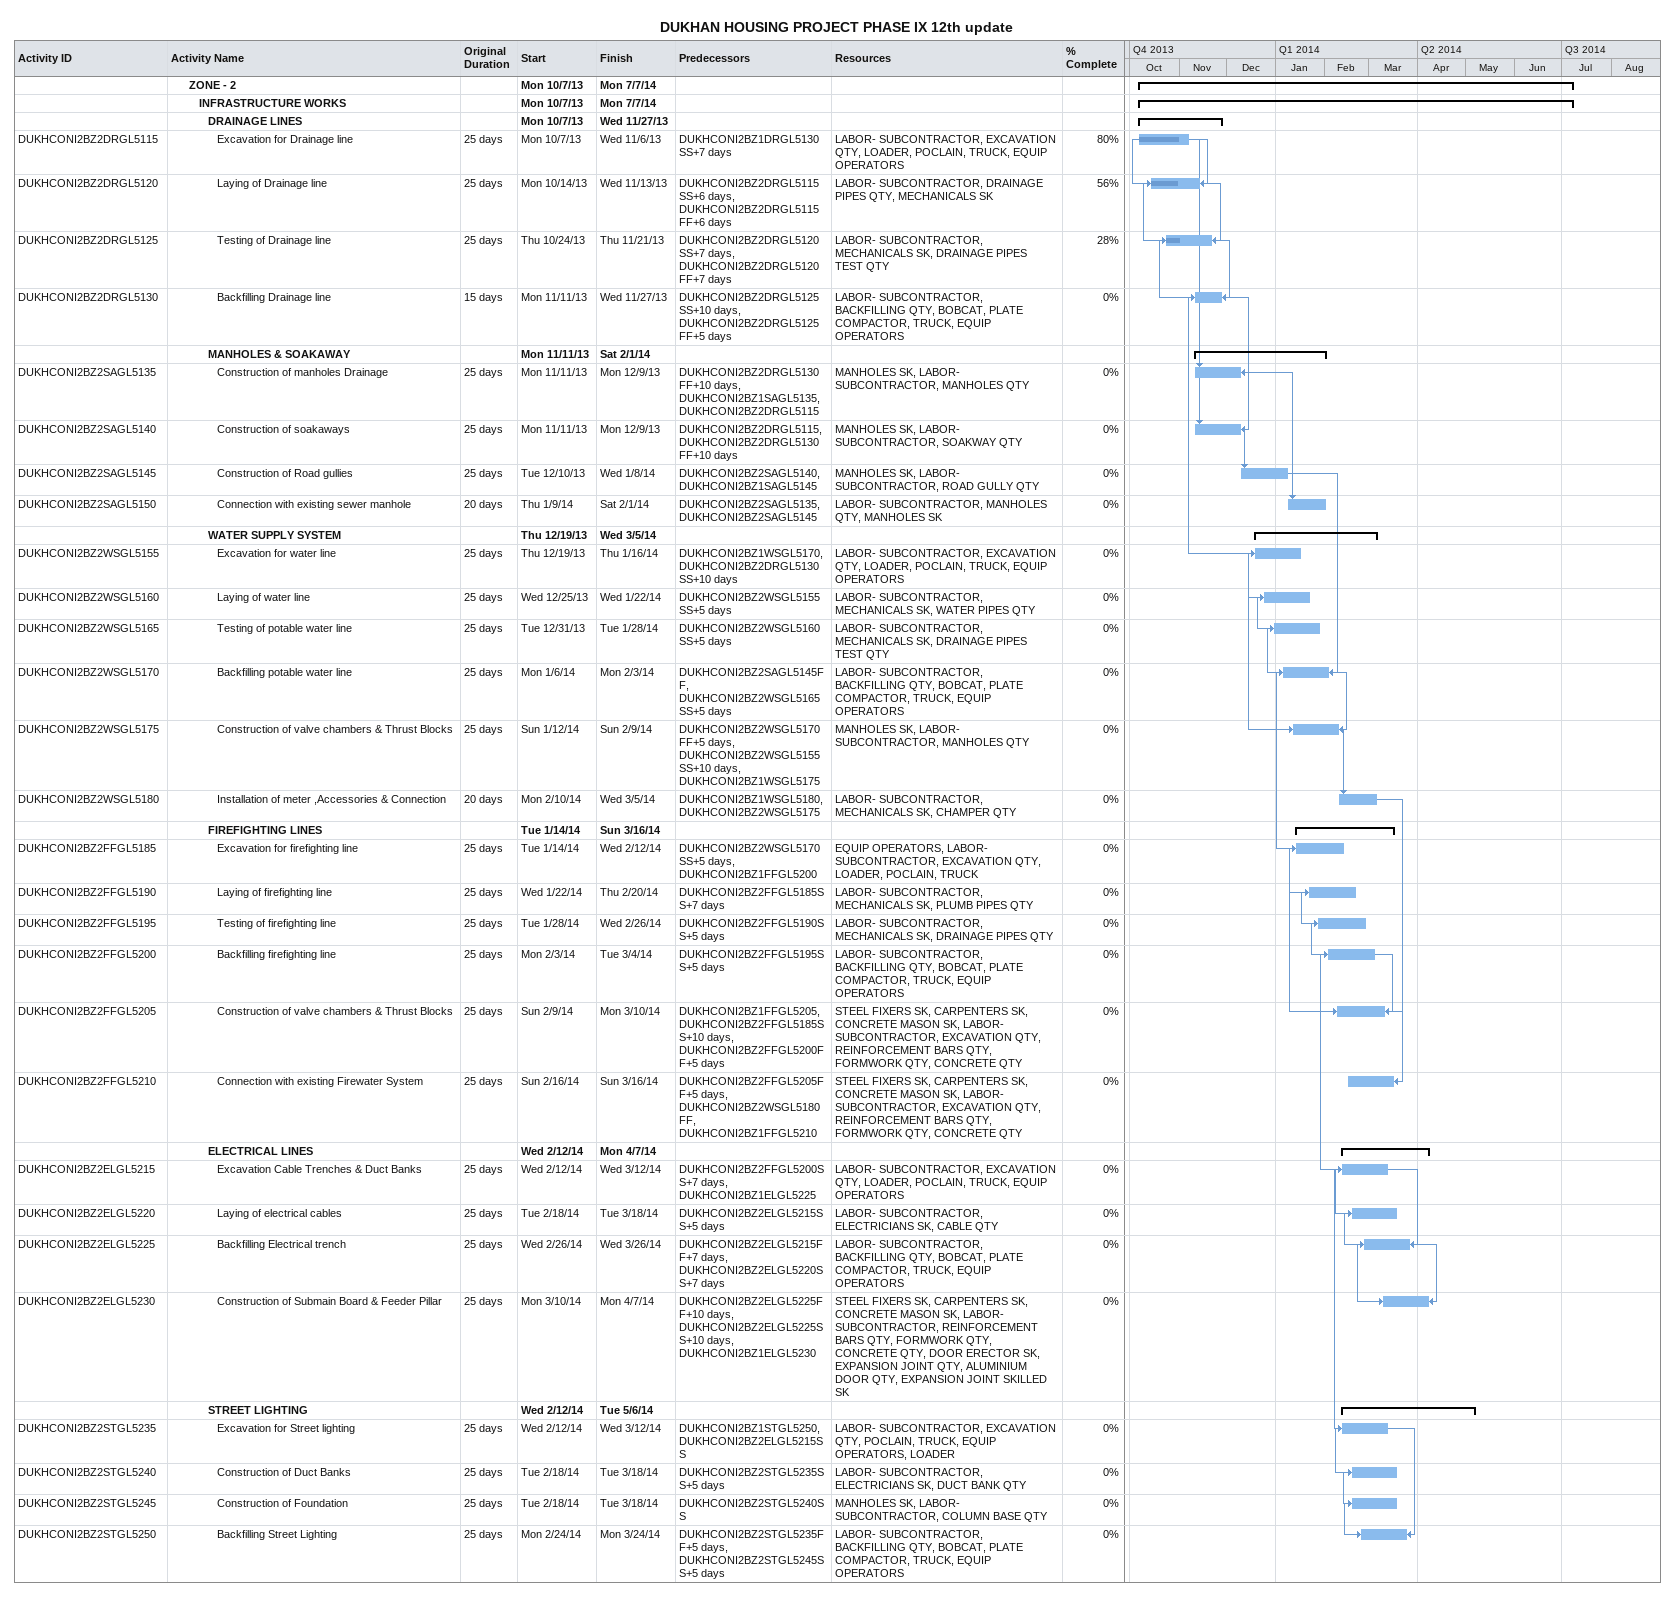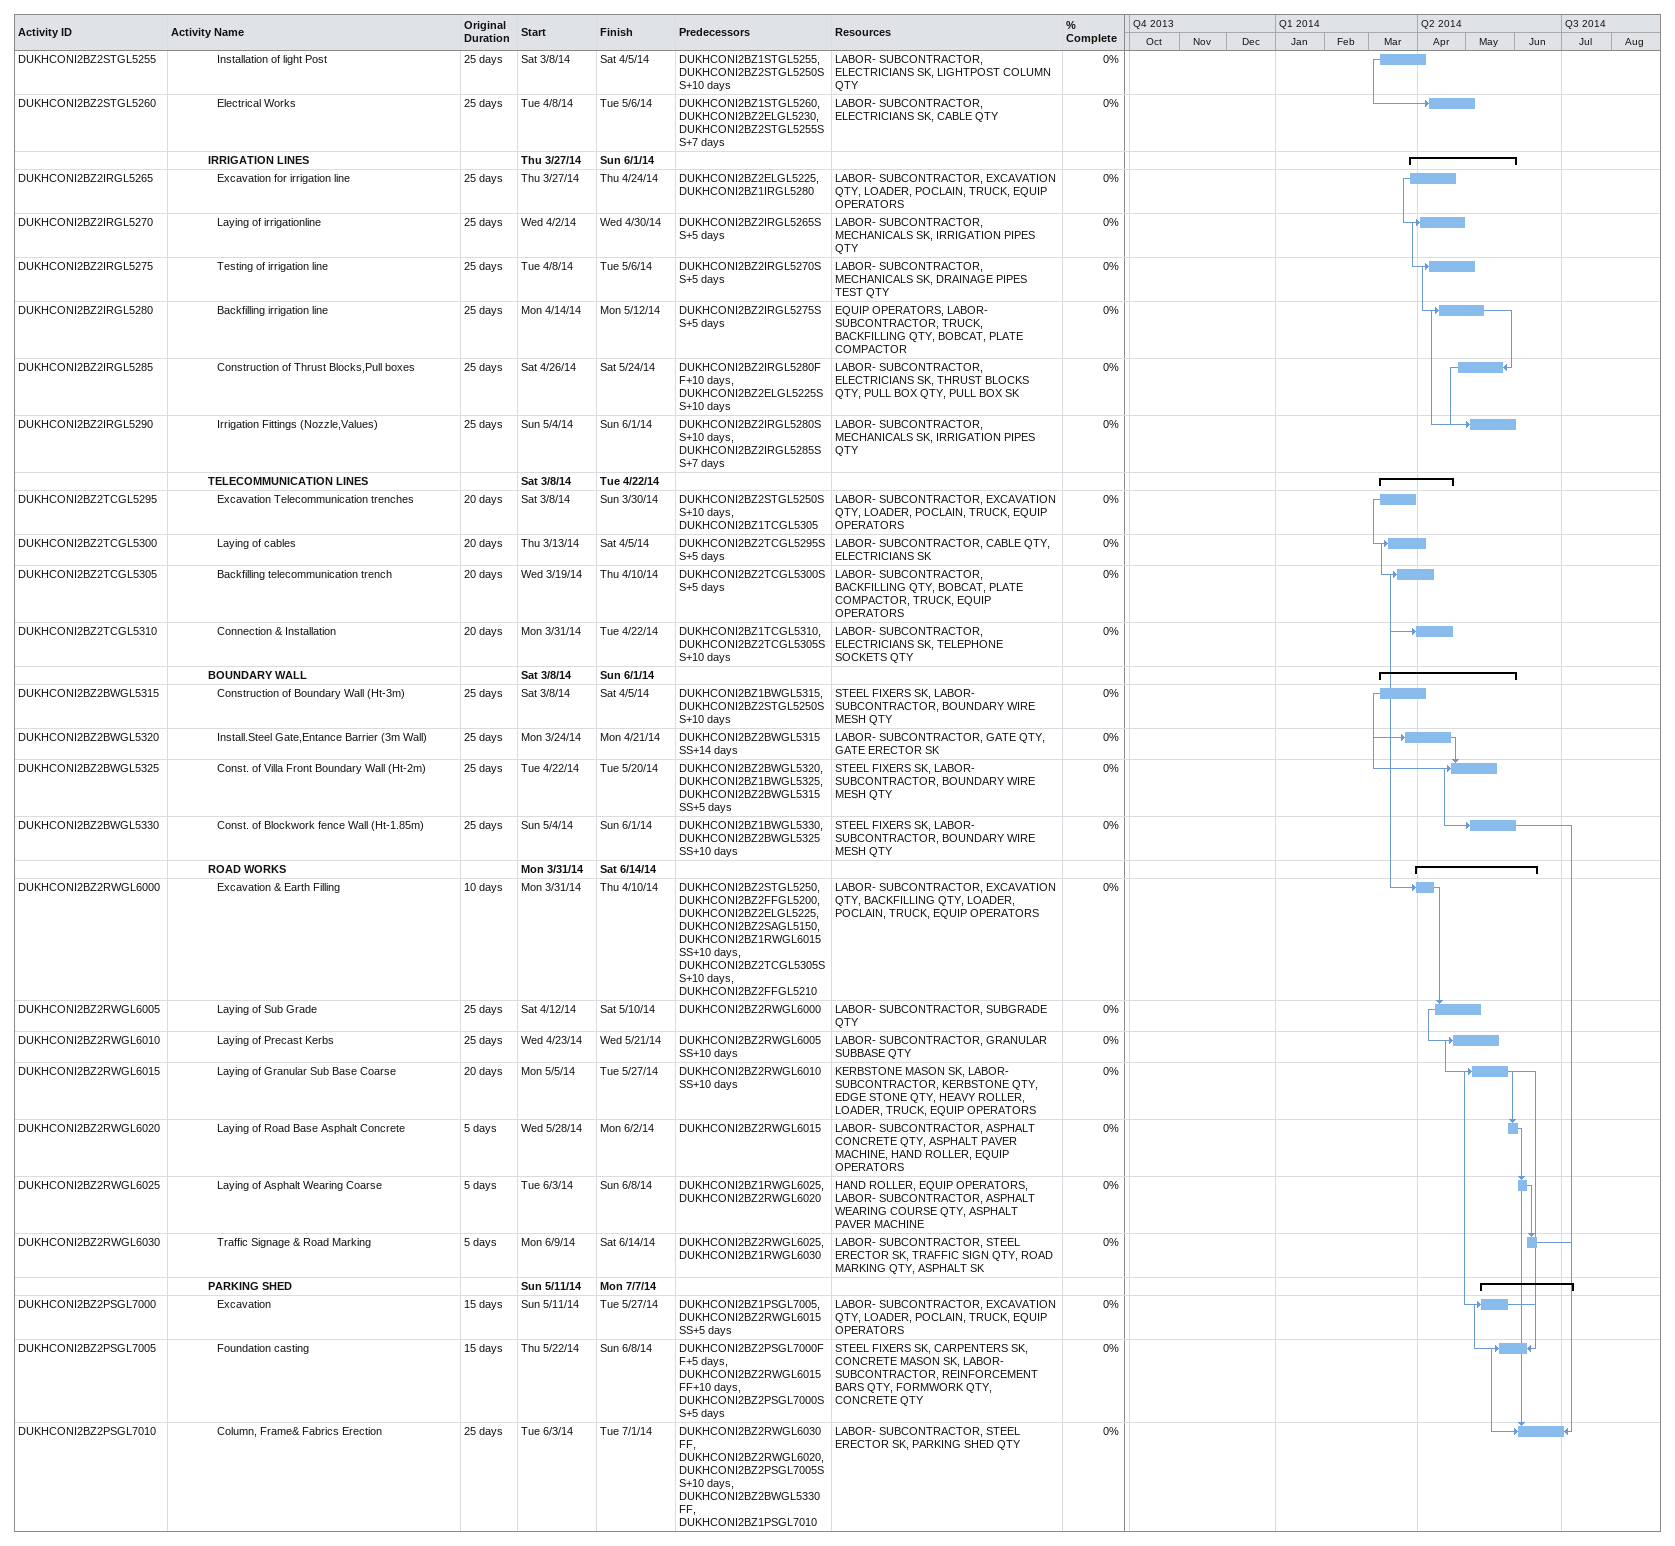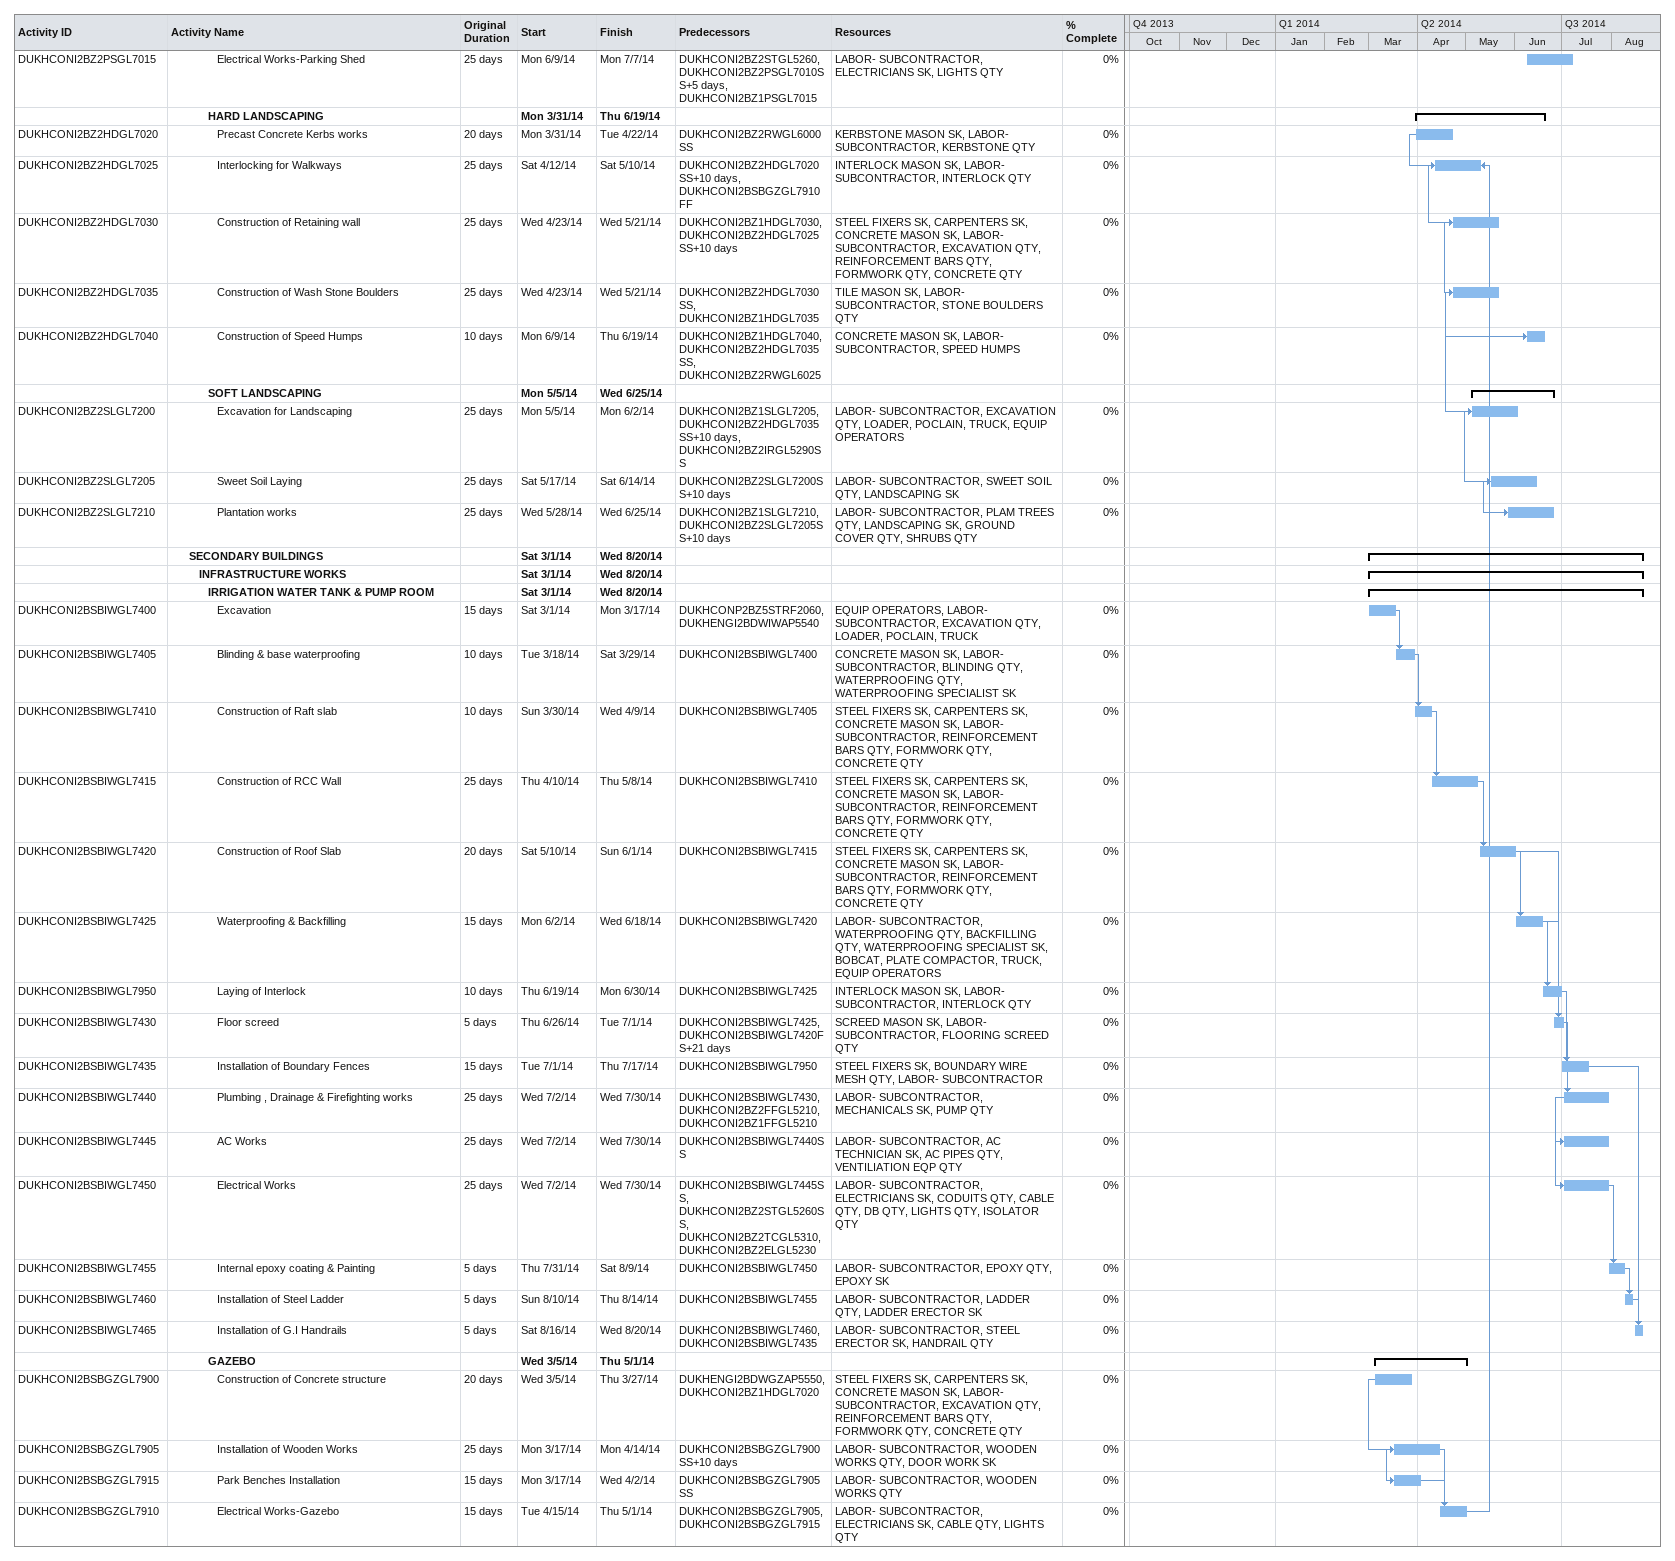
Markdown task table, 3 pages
DUKHAN HOUSING PROJECT PHASE IX 12th update

| ID | Level | Task | Original duration | Start | Finish | Predecessors | Resources | % complete |
|---|---|---|---|---|---|---|---|---|
|  | 3 | **ZONE - 2** |  | 2013-10-07 | 2014-07-07 |  |  |  |
|  | 4 | **INFRASTRUCTURE WORKS** |  | 2013-10-07 | 2014-07-07 |  |  |  |
|  | 5 | **DRAINAGE LINES** |  | 2013-10-07 | 2013-11-27 |  |  |  |
| DUKHCONI2BZ2DRGL5115 | 6 | Excavation for Drainage line | 25d | 2013-10-07 | 2013-11-06 | DUKHCONI2BZ1DRGL5130SS+7d | LABOR- SUBCONTRACTOR, EXCAVATION QTY, LOADER, POCLAIN, TRUCK, EQUIP OPERATORS | 80 |
| DUKHCONI2BZ2DRGL5120 | 6 | Laying of Drainage line | 25d | 2013-10-14 | 2013-11-13 | DUKHCONI2BZ2DRGL5115SS+6d, DUKHCONI2BZ2DRGL5115FF+6d | LABOR- SUBCONTRACTOR, DRAINAGE PIPES QTY, MECHANICALS SK | 56 |
| DUKHCONI2BZ2DRGL5125 | 6 | Testing of Drainage line | 25d | 2013-10-24 | 2013-11-21 | DUKHCONI2BZ2DRGL5120SS+7d, DUKHCONI2BZ2DRGL5120FF+7d | LABOR- SUBCONTRACTOR, MECHANICALS SK, DRAINAGE PIPES TEST QTY | 28 |
| DUKHCONI2BZ2DRGL5130 | 6 | Backfilling Drainage line | 15d | 2013-11-11 | 2013-11-27 | DUKHCONI2BZ2DRGL5125SS+10d, DUKHCONI2BZ2DRGL5125FF+5d | LABOR- SUBCONTRACTOR, BACKFILLING QTY, BOBCAT, PLATE COMPACTOR, TRUCK, EQUIP OPERATORS | 0 |
|  | 5 | **MANHOLES & SOAKAWAY** |  | 2013-11-11 | 2014-02-01 |  |  |  |
| DUKHCONI2BZ2SAGL5135 | 6 | Construction of manholes Drainage | 25d | 2013-11-11 | 2013-12-09 | DUKHCONI2BZ2DRGL5130FF+10d, DUKHCONI2BZ1SAGL5135, DUKHCONI2BZ2DRGL5115 | MANHOLES SK, LABOR- SUBCONTRACTOR, MANHOLES QTY | 0 |
| DUKHCONI2BZ2SAGL5140 | 6 | Construction of soakaways | 25d | 2013-11-11 | 2013-12-09 | DUKHCONI2BZ2DRGL5115, DUKHCONI2BZ2DRGL5130FF+10d | MANHOLES SK, LABOR- SUBCONTRACTOR, SOAKWAY QTY | 0 |
| DUKHCONI2BZ2SAGL5145 | 6 | Construction of Road gullies | 25d | 2013-12-10 | 2014-01-08 | DUKHCONI2BZ2SAGL5140, DUKHCONI2BZ1SAGL5145 | MANHOLES SK, LABOR- SUBCONTRACTOR, ROAD GULLY QTY | 0 |
| DUKHCONI2BZ2SAGL5150 | 6 | Connection with existing sewer manhole | 20d | 2014-01-09 | 2014-02-01 | DUKHCONI2BZ2SAGL5135, DUKHCONI2BZ2SAGL5145 | LABOR- SUBCONTRACTOR, MANHOLES QTY, MANHOLES SK | 0 |
|  | 5 | **WATER SUPPLY SYSTEM** |  | 2013-12-19 | 2014-03-05 |  |  |  |
| DUKHCONI2BZ2WSGL5155 | 6 | Excavation for water line | 25d | 2013-12-19 | 2014-01-16 | DUKHCONI2BZ1WSGL5170, DUKHCONI2BZ2DRGL5130SS+10d | LABOR- SUBCONTRACTOR, EXCAVATION QTY, LOADER, POCLAIN, TRUCK, EQUIP OPERATORS | 0 |
| DUKHCONI2BZ2WSGL5160 | 6 | Laying of water line | 25d | 2013-12-25 | 2014-01-22 | DUKHCONI2BZ2WSGL5155SS+5d | LABOR- SUBCONTRACTOR, MECHANICALS SK, WATER PIPES QTY | 0 |
| DUKHCONI2BZ2WSGL5165 | 6 | Testing of potable water line | 25d | 2013-12-31 | 2014-01-28 | DUKHCONI2BZ2WSGL5160SS+5d | LABOR- SUBCONTRACTOR, MECHANICALS SK, DRAINAGE PIPES TEST QTY | 0 |
| DUKHCONI2BZ2WSGL5170 | 6 | Backfilling potable water line | 25d | 2014-01-06 | 2014-02-03 | DUKHCONI2BZ2SAGL5145FF, DUKHCONI2BZ2WSGL5165SS+5d | LABOR- SUBCONTRACTOR, BACKFILLING QTY, BOBCAT, PLATE COMPACTOR, TRUCK, EQUIP OPERATORS | 0 |
| DUKHCONI2BZ2WSGL5175 | 6 | Construction of valve chambers & Thrust Blocks | 25d | 2014-01-12 | 2014-02-09 | DUKHCONI2BZ2WSGL5170FF+5d, DUKHCONI2BZ2WSGL5155SS+10d, DUKHCONI2BZ1WSGL5175 | MANHOLES SK, LABOR- SUBCONTRACTOR, MANHOLES QTY | 0 |
| DUKHCONI2BZ2WSGL5180 | 6 | Installation of meter ,Accessories & Connection | 20d | 2014-02-10 | 2014-03-05 | DUKHCONI2BZ1WSGL5180, DUKHCONI2BZ2WSGL5175 | LABOR- SUBCONTRACTOR, MECHANICALS SK, CHAMPER QTY | 0 |
|  | 5 | **FIREFIGHTING LINES** |  | 2014-01-14 | 2014-03-16 |  |  |  |
| DUKHCONI2BZ2FFGL5185 | 6 | Excavation for firefighting line | 25d | 2014-01-14 | 2014-02-12 | DUKHCONI2BZ2WSGL5170SS+5d, DUKHCONI2BZ1FFGL5200 | EQUIP OPERATORS, LABOR- SUBCONTRACTOR, EXCAVATION QTY, LOADER, POCLAIN, TRUCK | 0 |
| DUKHCONI2BZ2FFGL5190 | 6 | Laying of firefighting line | 25d | 2014-01-22 | 2014-02-20 | DUKHCONI2BZ2FFGL5185SS+7d | LABOR- SUBCONTRACTOR, MECHANICALS SK, PLUMB PIPES QTY | 0 |
| DUKHCONI2BZ2FFGL5195 | 6 | Testing of firefighting line | 25d | 2014-01-28 | 2014-02-26 | DUKHCONI2BZ2FFGL5190SS+5d | LABOR- SUBCONTRACTOR, MECHANICALS SK, DRAINAGE PIPES QTY | 0 |
| DUKHCONI2BZ2FFGL5200 | 6 | Backfilling firefighting line | 25d | 2014-02-03 | 2014-03-04 | DUKHCONI2BZ2FFGL5195SS+5d | LABOR- SUBCONTRACTOR, BACKFILLING QTY, BOBCAT, PLATE COMPACTOR, TRUCK, EQUIP OPERATORS | 0 |
| DUKHCONI2BZ2FFGL5205 | 6 | Construction of valve chambers & Thrust Blocks | 25d | 2014-02-09 | 2014-03-10 | DUKHCONI2BZ1FFGL5205, DUKHCONI2BZ2FFGL5185SS+10d, DUKHCONI2BZ2FFGL5200FF+5d | STEEL FIXERS SK, CARPENTERS SK, CONCRETE MASON SK, LABOR- SUBCONTRACTOR, EXCAVATION QTY, REINFORCEMENT BARS QTY, FORMWORK QTY, CONCRETE QTY | 0 |
| DUKHCONI2BZ2FFGL5210 | 6 | Connection with existing Firewater System | 25d | 2014-02-16 | 2014-03-16 | DUKHCONI2BZ2FFGL5205FF+5d, DUKHCONI2BZ2WSGL5180FF, DUKHCONI2BZ1FFGL5210 | STEEL FIXERS SK, CARPENTERS SK, CONCRETE MASON SK, LABOR- SUBCONTRACTOR, EXCAVATION QTY, REINFORCEMENT BARS QTY, FORMWORK QTY, CONCRETE QTY | 0 |
|  | 5 | **ELECTRICAL LINES** |  | 2014-02-12 | 2014-04-07 |  |  |  |
| DUKHCONI2BZ2ELGL5215 | 6 | Excavation Cable Trenches & Duct Banks | 25d | 2014-02-12 | 2014-03-12 | DUKHCONI2BZ2FFGL5200SS+7d, DUKHCONI2BZ1ELGL5225 | LABOR- SUBCONTRACTOR, EXCAVATION QTY, LOADER, POCLAIN, TRUCK, EQUIP OPERATORS | 0 |
| DUKHCONI2BZ2ELGL5220 | 6 | Laying of electrical cables | 25d | 2014-02-18 | 2014-03-18 | DUKHCONI2BZ2ELGL5215SS+5d | LABOR- SUBCONTRACTOR, ELECTRICIANS SK, CABLE QTY | 0 |
| DUKHCONI2BZ2ELGL5225 | 6 | Backfilling Electrical trench | 25d | 2014-02-26 | 2014-03-26 | DUKHCONI2BZ2ELGL5215FF+7d, DUKHCONI2BZ2ELGL5220SS+7d | LABOR- SUBCONTRACTOR, BACKFILLING QTY, BOBCAT, PLATE COMPACTOR, TRUCK, EQUIP OPERATORS | 0 |
| DUKHCONI2BZ2ELGL5230 | 6 | Construction of Submain Board & Feeder Pillar | 25d | 2014-03-10 | 2014-04-07 | DUKHCONI2BZ2ELGL5225FF+10d, DUKHCONI2BZ2ELGL5225SS+10d, DUKHCONI2BZ1ELGL5230 | STEEL FIXERS SK, CARPENTERS SK, CONCRETE MASON SK, LABOR- SUBCONTRACTOR, REINFORCEMENT BARS QTY, FORMWORK QTY, CONCRETE QTY, DOOR ERECTOR SK, EXPANSION JOINT QTY, ALUMINIUM DOOR QTY, EXPANSION JOINT SKILLED SK | 0 |
|  | 5 | **STREET LIGHTING** |  | 2014-02-12 | 2014-05-06 |  |  |  |
| DUKHCONI2BZ2STGL5235 | 6 | Excavation for Street lighting | 25d | 2014-02-12 | 2014-03-12 | DUKHCONI2BZ1STGL5250, DUKHCONI2BZ2ELGL5215SS | LABOR- SUBCONTRACTOR, EXCAVATION QTY, POCLAIN, TRUCK, EQUIP OPERATORS, LOADER | 0 |
| DUKHCONI2BZ2STGL5240 | 6 | Construction of Duct Banks | 25d | 2014-02-18 | 2014-03-18 | DUKHCONI2BZ2STGL5235SS+5d | LABOR- SUBCONTRACTOR, ELECTRICIANS SK, DUCT BANK QTY | 0 |
| DUKHCONI2BZ2STGL5245 | 6 | Construction of Foundation | 25d | 2014-02-18 | 2014-03-18 | DUKHCONI2BZ2STGL5240SS | MANHOLES SK, LABOR- SUBCONTRACTOR, COLUMN BASE QTY | 0 |
| DUKHCONI2BZ2STGL5250 | 6 | Backfilling Street Lighting | 25d | 2014-02-24 | 2014-03-24 | DUKHCONI2BZ2STGL5235FF+5d, DUKHCONI2BZ2STGL5245SS+5d | LABOR- SUBCONTRACTOR, BACKFILLING QTY, BOBCAT, PLATE COMPACTOR, TRUCK, EQUIP OPERATORS | 0 |
| DUKHCONI2BZ2STGL5255 | 6 | Installation of light Post | 25d | 2014-03-08 | 2014-04-05 | DUKHCONI2BZ1STGL5255, DUKHCONI2BZ2STGL5250SS+10d | LABOR- SUBCONTRACTOR, ELECTRICIANS SK, LIGHTPOST COLUMN QTY | 0 |
| DUKHCONI2BZ2STGL5260 | 6 | Electrical Works | 25d | 2014-04-08 | 2014-05-06 | DUKHCONI2BZ1STGL5260, DUKHCONI2BZ2ELGL5230, DUKHCONI2BZ2STGL5255SS+7d | LABOR- SUBCONTRACTOR, ELECTRICIANS SK, CABLE QTY | 0 |
|  | 5 | **IRRIGATION LINES** |  | 2014-03-27 | 2014-06-01 |  |  |  |
| DUKHCONI2BZ2IRGL5265 | 6 | Excavation for irrigation line | 25d | 2014-03-27 | 2014-04-24 | DUKHCONI2BZ2ELGL5225, DUKHCONI2BZ1IRGL5280 | LABOR- SUBCONTRACTOR, EXCAVATION QTY, LOADER, POCLAIN, TRUCK, EQUIP OPERATORS | 0 |
| DUKHCONI2BZ2IRGL5270 | 6 | Laying of irrigationline | 25d | 2014-04-02 | 2014-04-30 | DUKHCONI2BZ2IRGL5265SS+5d | LABOR- SUBCONTRACTOR, MECHANICALS SK, IRRIGATION PIPES QTY | 0 |
| DUKHCONI2BZ2IRGL5275 | 6 | Testing of irrigation line | 25d | 2014-04-08 | 2014-05-06 | DUKHCONI2BZ2IRGL5270SS+5d | LABOR- SUBCONTRACTOR, MECHANICALS SK, DRAINAGE PIPES TEST QTY | 0 |
| DUKHCONI2BZ2IRGL5280 | 6 | Backfilling irrigation line | 25d | 2014-04-14 | 2014-05-12 | DUKHCONI2BZ2IRGL5275SS+5d | EQUIP OPERATORS, LABOR- SUBCONTRACTOR, TRUCK, BACKFILLING QTY, BOBCAT, PLATE COMPACTOR | 0 |
| DUKHCONI2BZ2IRGL5285 | 6 | Construction of Thrust Blocks,Pull boxes | 25d | 2014-04-26 | 2014-05-24 | DUKHCONI2BZ2IRGL5280FF+10d, DUKHCONI2BZ2ELGL5225SS+10d | LABOR- SUBCONTRACTOR, ELECTRICIANS SK, THRUST BLOCKS QTY, PULL BOX QTY, PULL BOX SK | 0 |
| DUKHCONI2BZ2IRGL5290 | 6 | Irrigation Fittings (Nozzle,Values) | 25d | 2014-05-04 | 2014-06-01 | DUKHCONI2BZ2IRGL5280SS+10d, DUKHCONI2BZ2IRGL5285SS+7d | LABOR- SUBCONTRACTOR, MECHANICALS SK, IRRIGATION PIPES QTY | 0 |
|  | 5 | **TELECOMMUNICATION LINES** |  | 2014-03-08 | 2014-04-22 |  |  |  |
| DUKHCONI2BZ2TCGL5295 | 6 | Excavation Telecommunication trenches | 20d | 2014-03-08 | 2014-03-30 | DUKHCONI2BZ2STGL5250SS+10d, DUKHCONI2BZ1TCGL5305 | LABOR- SUBCONTRACTOR, EXCAVATION QTY, LOADER, POCLAIN, TRUCK, EQUIP OPERATORS | 0 |
| DUKHCONI2BZ2TCGL5300 | 6 | Laying of cables | 20d | 2014-03-13 | 2014-04-05 | DUKHCONI2BZ2TCGL5295SS+5d | LABOR- SUBCONTRACTOR, CABLE QTY, ELECTRICIANS SK | 0 |
| DUKHCONI2BZ2TCGL5305 | 6 | Backfilling telecommunication trench | 20d | 2014-03-19 | 2014-04-10 | DUKHCONI2BZ2TCGL5300SS+5d | LABOR- SUBCONTRACTOR, BACKFILLING QTY, BOBCAT, PLATE COMPACTOR, TRUCK, EQUIP OPERATORS | 0 |
| DUKHCONI2BZ2TCGL5310 | 6 | Connection & Installation | 20d | 2014-03-31 | 2014-04-22 | DUKHCONI2BZ1TCGL5310, DUKHCONI2BZ2TCGL5305SS+10d | LABOR- SUBCONTRACTOR, ELECTRICIANS SK, TELEPHONE SOCKETS QTY | 0 |
|  | 5 | **BOUNDARY WALL** |  | 2014-03-08 | 2014-06-01 |  |  |  |
| DUKHCONI2BZ2BWGL5315 | 6 | Construction of Boundary Wall (Ht-3m) | 25d | 2014-03-08 | 2014-04-05 | DUKHCONI2BZ1BWGL5315, DUKHCONI2BZ2STGL5250SS+10d | STEEL FIXERS SK, LABOR- SUBCONTRACTOR, BOUNDARY WIRE MESH QTY | 0 |
| DUKHCONI2BZ2BWGL5320 | 6 | Install.Steel Gate,Entance Barrier (3m Wall) | 25d | 2014-03-24 | 2014-04-21 | DUKHCONI2BZ2BWGL5315SS+14d | LABOR- SUBCONTRACTOR, GATE QTY, GATE ERECTOR SK | 0 |
| DUKHCONI2BZ2BWGL5325 | 6 | Const. of Villa Front Boundary Wall (Ht-2m) | 25d | 2014-04-22 | 2014-05-20 | DUKHCONI2BZ2BWGL5320, DUKHCONI2BZ1BWGL5325, DUKHCONI2BZ2BWGL5315SS+5d | STEEL FIXERS SK, LABOR- SUBCONTRACTOR, BOUNDARY WIRE MESH QTY | 0 |
| DUKHCONI2BZ2BWGL5330 | 6 | Const. of Blockwork fence Wall (Ht-1.85m) | 25d | 2014-05-04 | 2014-06-01 | DUKHCONI2BZ1BWGL5330, DUKHCONI2BZ2BWGL5325SS+10d | STEEL FIXERS SK, LABOR- SUBCONTRACTOR, BOUNDARY WIRE MESH QTY | 0 |
|  | 5 | **ROAD WORKS** |  | 2014-03-31 | 2014-06-14 |  |  |  |
| DUKHCONI2BZ2RWGL6000 | 6 | Excavation & Earth Filling | 10d | 2014-03-31 | 2014-04-10 | DUKHCONI2BZ2STGL5250, DUKHCONI2BZ2FFGL5200, DUKHCONI2BZ2ELGL5225, DUKHCONI2BZ2SAGL5150, DUKHCONI2BZ1RWGL6015SS+10d, DUKHCONI2BZ2TCGL5305SS+10d, DUKHCONI2BZ2FFGL5210 | LABOR- SUBCONTRACTOR, EXCAVATION QTY, BACKFILLING QTY, LOADER, POCLAIN, TRUCK, EQUIP OPERATORS | 0 |
| DUKHCONI2BZ2RWGL6005 | 6 | Laying of Sub Grade | 25d | 2014-04-12 | 2014-05-10 | DUKHCONI2BZ2RWGL6000 | LABOR- SUBCONTRACTOR, SUBGRADE QTY | 0 |
| DUKHCONI2BZ2RWGL6010 | 6 | Laying of Precast Kerbs | 25d | 2014-04-23 | 2014-05-21 | DUKHCONI2BZ2RWGL6005SS+10d | LABOR- SUBCONTRACTOR, GRANULAR SUBBASE QTY | 0 |
| DUKHCONI2BZ2RWGL6015 | 6 | Laying of Granular Sub Base Coarse | 20d | 2014-05-05 | 2014-05-27 | DUKHCONI2BZ2RWGL6010SS+10d | KERBSTONE MASON SK, LABOR- SUBCONTRACTOR, KERBSTONE QTY, EDGE STONE QTY, HEAVY ROLLER, LOADER, TRUCK, EQUIP OPERATORS | 0 |
| DUKHCONI2BZ2RWGL6020 | 6 | Laying of Road Base Asphalt Concrete | 5d | 2014-05-28 | 2014-06-02 | DUKHCONI2BZ2RWGL6015 | LABOR- SUBCONTRACTOR, ASPHALT CONCRETE QTY, ASPHALT PAVER MACHINE, HAND ROLLER, EQUIP OPERATORS | 0 |
| DUKHCONI2BZ2RWGL6025 | 6 | Laying of Asphalt Wearing Coarse | 5d | 2014-06-03 | 2014-06-08 | DUKHCONI2BZ1RWGL6025, DUKHCONI2BZ2RWGL6020 | HAND ROLLER, EQUIP OPERATORS, LABOR- SUBCONTRACTOR, ASPHALT WEARING COURSE QTY, ASPHALT PAVER MACHINE | 0 |
| DUKHCONI2BZ2RWGL6030 | 6 | Traffic Signage & Road Marking | 5d | 2014-06-09 | 2014-06-14 | DUKHCONI2BZ2RWGL6025, DUKHCONI2BZ1RWGL6030 | LABOR- SUBCONTRACTOR, STEEL ERECTOR SK, TRAFFIC SIGN QTY, ROAD MARKING QTY, ASPHALT SK | 0 |
|  | 5 | **PARKING SHED** |  | 2014-05-11 | 2014-07-07 |  |  |  |
| DUKHCONI2BZ2PSGL7000 | 6 | Excavation | 15d | 2014-05-11 | 2014-05-27 | DUKHCONI2BZ1PSGL7005, DUKHCONI2BZ2RWGL6015SS+5d | LABOR- SUBCONTRACTOR, EXCAVATION QTY, LOADER, POCLAIN, TRUCK, EQUIP OPERATORS | 0 |
| DUKHCONI2BZ2PSGL7005 | 6 | Foundation casting | 15d | 2014-05-22 | 2014-06-08 | DUKHCONI2BZ2PSGL7000FF+5d, DUKHCONI2BZ2RWGL6015FF+10d, DUKHCONI2BZ2PSGL7000SS+5d | STEEL FIXERS SK, CARPENTERS SK, CONCRETE MASON SK, LABOR- SUBCONTRACTOR, REINFORCEMENT BARS QTY, FORMWORK QTY, CONCRETE QTY | 0 |
| DUKHCONI2BZ2PSGL7010 | 6 | Column, Frame& Fabrics Erection | 25d | 2014-06-03 | 2014-07-01 | DUKHCONI2BZ2RWGL6030FF, DUKHCONI2BZ2RWGL6020, DUKHCONI2BZ2PSGL7005SS+10d, DUKHCONI2BZ2BWGL5330FF, DUKHCONI2BZ1PSGL7010 | LABOR- SUBCONTRACTOR, STEEL ERECTOR SK, PARKING SHED QTY | 0 |
| DUKHCONI2BZ2PSGL7015 | 6 | Electrical Works-Parking Shed | 25d | 2014-06-09 | 2014-07-07 | DUKHCONI2BZ2STGL5260, DUKHCONI2BZ2PSGL7010SS+5d, DUKHCONI2BZ1PSGL7015 | LABOR- SUBCONTRACTOR, ELECTRICIANS SK, LIGHTS QTY | 0 |
|  | 5 | **HARD LANDSCAPING** |  | 2014-03-31 | 2014-06-19 |  |  |  |
| DUKHCONI2BZ2HDGL7020 | 6 | Precast Concrete Kerbs works | 20d | 2014-03-31 | 2014-04-22 | DUKHCONI2BZ2RWGL6000SS | KERBSTONE MASON SK, LABOR- SUBCONTRACTOR, KERBSTONE QTY | 0 |
| DUKHCONI2BZ2HDGL7025 | 6 | Interlocking for Walkways | 25d | 2014-04-12 | 2014-05-10 | DUKHCONI2BZ2HDGL7020SS+10d, DUKHCONI2BSBGZGL7910FF | INTERLOCK MASON SK, LABOR- SUBCONTRACTOR, INTERLOCK QTY | 0 |
| DUKHCONI2BZ2HDGL7030 | 6 | Construction of Retaining wall | 25d | 2014-04-23 | 2014-05-21 | DUKHCONI2BZ1HDGL7030, DUKHCONI2BZ2HDGL7025SS+10d | STEEL FIXERS SK, CARPENTERS SK, CONCRETE MASON SK, LABOR- SUBCONTRACTOR, EXCAVATION QTY, REINFORCEMENT BARS QTY, FORMWORK QTY, CONCRETE QTY | 0 |
| DUKHCONI2BZ2HDGL7035 | 6 | Construction of Wash Stone Boulders | 25d | 2014-04-23 | 2014-05-21 | DUKHCONI2BZ2HDGL7030SS, DUKHCONI2BZ1HDGL7035 | TILE MASON SK, LABOR- SUBCONTRACTOR, STONE BOULDERS QTY | 0 |
| DUKHCONI2BZ2HDGL7040 | 6 | Construction of Speed Humps | 10d | 2014-06-09 | 2014-06-19 | DUKHCONI2BZ1HDGL7040, DUKHCONI2BZ2HDGL7035SS, DUKHCONI2BZ2RWGL6025 | CONCRETE MASON SK, LABOR- SUBCONTRACTOR, SPEED HUMPS | 0 |
|  | 5 | **SOFT LANDSCAPING** |  | 2014-05-05 | 2014-06-25 |  |  |  |
| DUKHCONI2BZ2SLGL7200 | 6 | Excavation for Landscaping | 25d | 2014-05-05 | 2014-06-02 | DUKHCONI2BZ1SLGL7205, DUKHCONI2BZ2HDGL7035SS+10d, DUKHCONI2BZ2IRGL5290SS | LABOR- SUBCONTRACTOR, EXCAVATION QTY, LOADER, POCLAIN, TRUCK, EQUIP OPERATORS | 0 |
| DUKHCONI2BZ2SLGL7205 | 6 | Sweet Soil Laying | 25d | 2014-05-17 | 2014-06-14 | DUKHCONI2BZ2SLGL7200SS+10d | LABOR- SUBCONTRACTOR, SWEET SOIL QTY, LANDSCAPING SK | 0 |
| DUKHCONI2BZ2SLGL7210 | 6 | Plantation works | 25d | 2014-05-28 | 2014-06-25 | DUKHCONI2BZ1SLGL7210, DUKHCONI2BZ2SLGL7205SS+10d | LABOR- SUBCONTRACTOR, PLAM TREES QTY, LANDSCAPING SK, GROUND COVER QTY, SHRUBS QTY | 0 |
|  | 3 | **SECONDARY BUILDINGS** |  | 2014-03-01 | 2014-08-20 |  |  |  |
|  | 4 | **INFRASTRUCTURE WORKS** |  | 2014-03-01 | 2014-08-20 |  |  |  |
|  | 5 | **IRRIGATION WATER TANK & PUMP ROOM** |  | 2014-03-01 | 2014-08-20 |  |  |  |
| DUKHCONI2BSBIWGL7400 | 6 | Excavation | 15d | 2014-03-01 | 2014-03-17 | DUKHCONP2BZ5STRF2060, DUKHENGI2BDWIWAP5540 | EQUIP OPERATORS, LABOR- SUBCONTRACTOR, EXCAVATION QTY, LOADER, POCLAIN, TRUCK | 0 |
| DUKHCONI2BSBIWGL7405 | 6 | Blinding & base waterproofing | 10d | 2014-03-18 | 2014-03-29 | DUKHCONI2BSBIWGL7400 | CONCRETE MASON SK, LABOR- SUBCONTRACTOR, BLINDING QTY, WATERPROOFING QTY, WATERPROOFING SPECIALIST SK | 0 |
| DUKHCONI2BSBIWGL7410 | 6 | Construction of Raft slab | 10d | 2014-03-30 | 2014-04-09 | DUKHCONI2BSBIWGL7405 | STEEL FIXERS SK, CARPENTERS SK, CONCRETE MASON SK, LABOR- SUBCONTRACTOR, REINFORCEMENT BARS QTY, FORMWORK QTY, CONCRETE QTY | 0 |
| DUKHCONI2BSBIWGL7415 | 6 | Construction of RCC Wall | 25d | 2014-04-10 | 2014-05-08 | DUKHCONI2BSBIWGL7410 | STEEL FIXERS SK, CARPENTERS SK, CONCRETE MASON SK, LABOR- SUBCONTRACTOR, REINFORCEMENT BARS QTY, FORMWORK QTY, CONCRETE QTY | 0 |
| DUKHCONI2BSBIWGL7420 | 6 | Construction of Roof Slab | 20d | 2014-05-10 | 2014-06-01 | DUKHCONI2BSBIWGL7415 | STEEL FIXERS SK, CARPENTERS SK, CONCRETE MASON SK, LABOR- SUBCONTRACTOR, REINFORCEMENT BARS QTY, FORMWORK QTY, CONCRETE QTY | 0 |
| DUKHCONI2BSBIWGL7425 | 6 | Waterproofing & Backfilling | 15d | 2014-06-02 | 2014-06-18 | DUKHCONI2BSBIWGL7420 | LABOR- SUBCONTRACTOR, WATERPROOFING QTY, BACKFILLING QTY, WATERPROOFING SPECIALIST SK, BOBCAT, PLATE COMPACTOR, TRUCK, EQUIP OPERATORS | 0 |
| DUKHCONI2BSBIWGL7950 | 6 | Laying of Interlock | 10d | 2014-06-19 | 2014-06-30 | DUKHCONI2BSBIWGL7425 | INTERLOCK MASON SK, LABOR- SUBCONTRACTOR, INTERLOCK QTY | 0 |
| DUKHCONI2BSBIWGL7430 | 6 | Floor screed | 5d | 2014-06-26 | 2014-07-01 | DUKHCONI2BSBIWGL7425, DUKHCONI2BSBIWGL7420FS+21d | SCREED MASON SK, LABOR- SUBCONTRACTOR, FLOORING SCREED QTY | 0 |
| DUKHCONI2BSBIWGL7435 | 6 | Installation of Boundary Fences | 15d | 2014-07-01 | 2014-07-17 | DUKHCONI2BSBIWGL7950 | STEEL FIXERS SK, BOUNDARY WIRE MESH QTY, LABOR- SUBCONTRACTOR | 0 |
| DUKHCONI2BSBIWGL7440 | 6 | Plumbing , Drainage & Firefighting works | 25d | 2014-07-02 | 2014-07-30 | DUKHCONI2BSBIWGL7430, DUKHCONI2BZ2FFGL5210, DUKHCONI2BZ1FFGL5210 | LABOR- SUBCONTRACTOR, MECHANICALS SK, PUMP QTY | 0 |
| DUKHCONI2BSBIWGL7445 | 6 | AC Works | 25d | 2014-07-02 | 2014-07-30 | DUKHCONI2BSBIWGL7440SS | LABOR- SUBCONTRACTOR, AC TECHNICIAN SK, AC PIPES QTY, VENTILIATION EQP QTY | 0 |
| DUKHCONI2BSBIWGL7450 | 6 | Electrical Works | 25d | 2014-07-02 | 2014-07-30 | DUKHCONI2BSBIWGL7445SS, DUKHCONI2BZ2STGL5260SS, DUKHCONI2BZ2TCGL5310, DUKHCONI2BZ2ELGL5230 | LABOR- SUBCONTRACTOR, ELECTRICIANS SK, CODUITS QTY, CABLE QTY, DB QTY, LIGHTS QTY, ISOLATOR QTY | 0 |
| DUKHCONI2BSBIWGL7455 | 6 | Internal epoxy coating & Painting | 5d | 2014-07-31 | 2014-08-09 | DUKHCONI2BSBIWGL7450 | LABOR- SUBCONTRACTOR, EPOXY QTY, EPOXY SK | 0 |
| DUKHCONI2BSBIWGL7460 | 6 | Installation of Steel Ladder | 5d | 2014-08-10 | 2014-08-14 | DUKHCONI2BSBIWGL7455 | LABOR- SUBCONTRACTOR, LADDER QTY, LADDER ERECTOR SK | 0 |
| DUKHCONI2BSBIWGL7465 | 6 | Installation of G.I Handrails | 5d | 2014-08-16 | 2014-08-20 | DUKHCONI2BSBIWGL7460, DUKHCONI2BSBIWGL7435 | LABOR- SUBCONTRACTOR, STEEL ERECTOR SK, HANDRAIL QTY | 0 |
|  | 5 | **GAZEBO** |  | 2014-03-05 | 2014-05-01 |  |  |  |
| DUKHCONI2BSBGZGL7900 | 6 | Construction of Concrete structure | 20d | 2014-03-05 | 2014-03-27 | DUKHENGI2BDWGZAP5550, DUKHCONI2BZ1HDGL7020 | STEEL FIXERS SK, CARPENTERS SK, CONCRETE MASON SK, LABOR- SUBCONTRACTOR, EXCAVATION QTY, REINFORCEMENT BARS QTY, FORMWORK QTY, CONCRETE QTY | 0 |
| DUKHCONI2BSBGZGL7905 | 6 | Installation of Wooden Works | 25d | 2014-03-17 | 2014-04-14 | DUKHCONI2BSBGZGL7900SS+10d | LABOR- SUBCONTRACTOR, WOODEN WORKS QTY, DOOR WORK SK | 0 |
| DUKHCONI2BSBGZGL7915 | 6 | Park Benches Installation | 15d | 2014-03-17 | 2014-04-02 | DUKHCONI2BSBGZGL7905SS | LABOR- SUBCONTRACTOR, WOODEN WORKS QTY | 0 |
| DUKHCONI2BSBGZGL7910 | 6 | Electrical Works-Gazebo | 15d | 2014-04-15 | 2014-05-01 | DUKHCONI2BSBGZGL7905, DUKHCONI2BSBGZGL7915 | LABOR- SUBCONTRACTOR, ELECTRICIANS SK, CABLE QTY, LIGHTS QTY | 0 |
